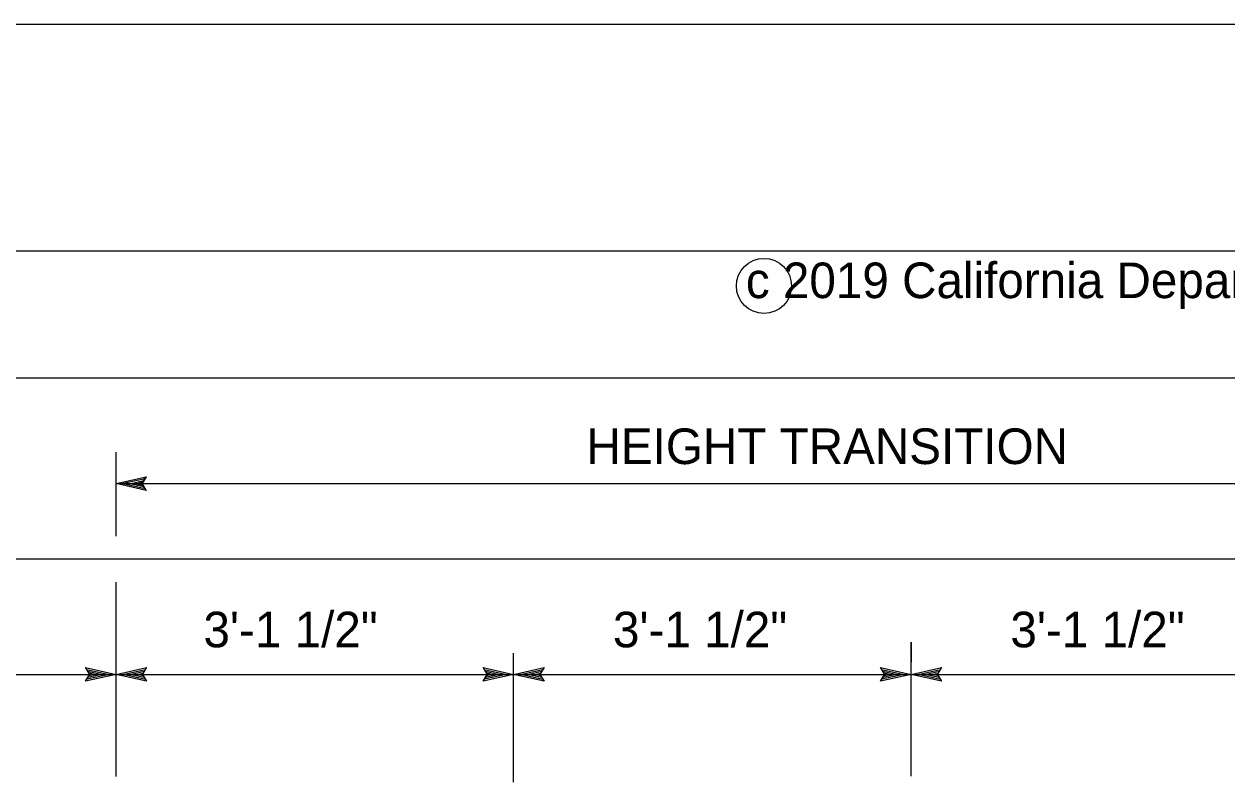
# Model space of a CAD drawing. Extents: x -894 to 866, y -476 to 714.
# Drawn here: x -311.5 to -75.1, y 563.5 to 713.6 of the extents above; entities that cross this region are included whole.
import ezdxf

# ---------------------------------------------------------------- set-up
doc = ezdxf.new("R2010")
doc.units = 0
for name, color, linetype in [('10 Sheet Format', 7, 'Continuous'), ('56 Stage 3 Anno', 7, 'Continuous'), ('57 Undefined', 7, 'Continuous')]:
    doc.layers.add(name, color=color, linetype=linetype)

msp = doc.modelspace()

# ---------------------------------------------------------------- linework, layer by layer
at = {"layer": '10 Sheet Format'}
msp.add_line((-813.45, 643.96), (811.55, 643.96), dxfattribs=at)
for points in [[(-894.04, 713.56), (865.96, 713.56), (865.96, -476.44), (-894.04, -476.44)], [(-863.43, 668.96), (836.57, 668.96), (836.57, -431.04), (-863.43, -431.04)], [(-863.43, 668.96), (836.57, 668.96), (836.57, -431.04), (-863.43, -431.04)]]:
    msp.add_lwpolyline(points, close=True, dxfattribs=at)
msp.add_circle((-166.11, 662.06), 5.42, dxfattribs=at)
at = {"layer": '56 Stage 3 Anno'}
for p, q in [((-293.45, 612.83), (-293.45, 629.35)), ((-293.45, 623.18), (18.96, 623.18)), ((-605.95, 608.4), (18.96, 608.4)), ((-293.45, 565.56), (-293.45, 603.77)), ((-137.2, 565.64), (-137.2, 592.01)), ((-137.2, 592.01), (-137.2, 588.07)), ((-215.33, 564.46), (-215.33, 589.86)), ((-298.65, 585.67), (-299.45, 587.01)), ((-299.45, 587.01), (-299.45, 587.01)), ((-299.45, 587.01), (-293.45, 585.67)), ((-299.24, 586.65), (-294.83, 585.67)), ((-293.45, 585.67), (-287.45, 587)), ((-292.06, 585.67), (-287.69, 586.64)), ((-287.45, 587), (-288.25, 585.67)), ((-287.45, 587), (-287.45, 587)), ((-220.53, 585.67), (-221.33, 587.01)), ((-221.33, 587.01), (-221.33, 587.01)), ((-221.33, 587.01), (-215.33, 585.67)), ((-221.11, 586.65), (-216.71, 585.67)), ((-215.33, 585.67), (-209.33, 587)), ((-213.94, 585.67), (-209.56, 586.64)), ((-209.33, 587), (-210.13, 585.67)), ((-209.33, 587), (-209.33, 587)), ((-142.4, 585.67), (-143.2, 587.01)), ((-143.2, 587.01), (-143.2, 587.01)), ((-143.2, 587.01), (-137.2, 585.67)), ((-142.99, 586.65), (-138.58, 585.67)), ((-137.2, 585.67), (-131.2, 587)), ((-135.81, 585.67), (-131.44, 586.64)), ((-131.2, 587), (-132, 585.67)), ((-131.2, 587), (-131.2, 587)), ((-371.58, 585.67), (-293.45, 585.67)), ((-293.45, 585.67), (-299.45, 584.34)), ((-299.45, 584.34), (-298.65, 585.67)), ((-299.45, 584.34), (-299.45, 584.34)), ((-294.84, 585.67), (-299.22, 584.7)), ((-296.22, 585.67), (-299.04, 585.04)), ((-299, 586.29), (-296.22, 585.67)), ((-298.83, 585.95), (-297.6, 585.67)), ((-297.6, 585.67), (-298.81, 585.4)), ((-293.45, 585.67), (-215.33, 585.67)), ((-293.45, 585.67), (-293.45, 585.67)), ((-287.45, 584.33), (-293.45, 585.67)), ((-293.45, 585.67), (-293.45, 585.67)), ((-287.67, 584.68), (-292.07, 585.67)), ((-290.69, 585.67), (-287.87, 586.29)), ((-287.9, 585.04), (-290.69, 585.67)), ((-289.31, 585.67), (-288.1, 585.93)), ((-288.08, 585.39), (-289.31, 585.67)), ((-288.25, 585.67), (-287.45, 584.33)), ((-287.45, 584.33), (-287.45, 584.33)), ((-215.33, 585.67), (-221.33, 584.34)), ((-221.33, 584.34), (-220.53, 585.67)), ((-221.33, 584.34), (-221.33, 584.34)), ((-216.72, 585.67), (-221.09, 584.7)), ((-218.09, 585.67), (-220.92, 585.04)), ((-220.88, 586.29), (-218.09, 585.67)), ((-220.7, 585.95), (-219.47, 585.67)), ((-219.47, 585.67), (-220.68, 585.4)), ((-215.33, 585.67), (-137.2, 585.67)), ((-215.33, 585.67), (-215.33, 585.67)), ((-209.33, 584.33), (-215.33, 585.67)), ((-215.33, 585.67), (-215.33, 585.67)), ((-209.55, 584.68), (-213.95, 585.67)), ((-212.57, 585.67), (-209.74, 586.29)), ((-209.78, 585.04), (-212.57, 585.67)), ((-211.18, 585.67), (-209.98, 585.93)), ((-209.96, 585.39), (-211.18, 585.67)), ((-210.13, 585.67), (-209.33, 584.33)), ((-209.33, 584.33), (-209.33, 584.33)), ((-137.2, 585.67), (-143.2, 584.34)), ((-143.2, 584.34), (-142.4, 585.67)), ((-143.2, 584.34), (-143.2, 584.34)), ((-138.59, 585.67), (-142.97, 584.7)), ((-139.97, 585.67), (-142.79, 585.04)), ((-142.75, 586.29), (-139.97, 585.67)), ((-142.58, 585.95), (-141.35, 585.67)), ((-141.35, 585.67), (-142.56, 585.4)), ((-137.2, 585.67), (-137.2, 585.67)), ((-137.2, 585.67), (-59.08, 585.67)), ((-131.2, 584.33), (-137.2, 585.67)), ((-137.2, 585.67), (-137.2, 585.67)), ((-131.42, 584.68), (-135.82, 585.67)), ((-134.44, 585.67), (-131.62, 586.29)), ((-131.65, 585.04), (-134.44, 585.67)), ((-133.06, 585.67), (-131.85, 585.93)), ((-131.83, 585.39), (-133.06, 585.67)), ((-132, 585.67), (-131.2, 584.33)), ((-131.2, 584.33), (-131.2, 584.33))]:
    msp.add_line(p, q, dxfattribs=at)
msp.add_lwpolyline([(-287.55, 621.86), (-293.45, 623.18), (-287.55, 624.49), (-287.76, 624.14), (-292.08, 623.18), (-287.76, 622.21), (-287.97, 622.56), (-290.73, 623.17), (-287.97, 623.79), (-288.18, 623.44), (-289.37, 623.17), (-288.17, 622.9), (-288.34, 623.18), (-287.55, 624.49), (-288.34, 623.18)], close=True, dxfattribs=at)

# ---------------------------------------------------------------- texts
at = {"layer": '10 Sheet Format'}
msp.add_text('c 2019 California Department of Transportation', height=7, dxfattribs=at).set_placement((-169.67, 659.66))
at = {"layer": '57 Undefined'}
for s, p in [('HEIGHT TRANSITION', (-201, 627.03)), ('3\'-1 1/2"', (-276.28, 590.99)), ('3\'-1 1/2"', (-195.79, 590.99)), ('3\'-1 1/2"', (-117.67, 590.99))]:
    msp.add_text(s, height=7, dxfattribs=at).set_placement(p)

doc.saveas('drawing.dxf')
